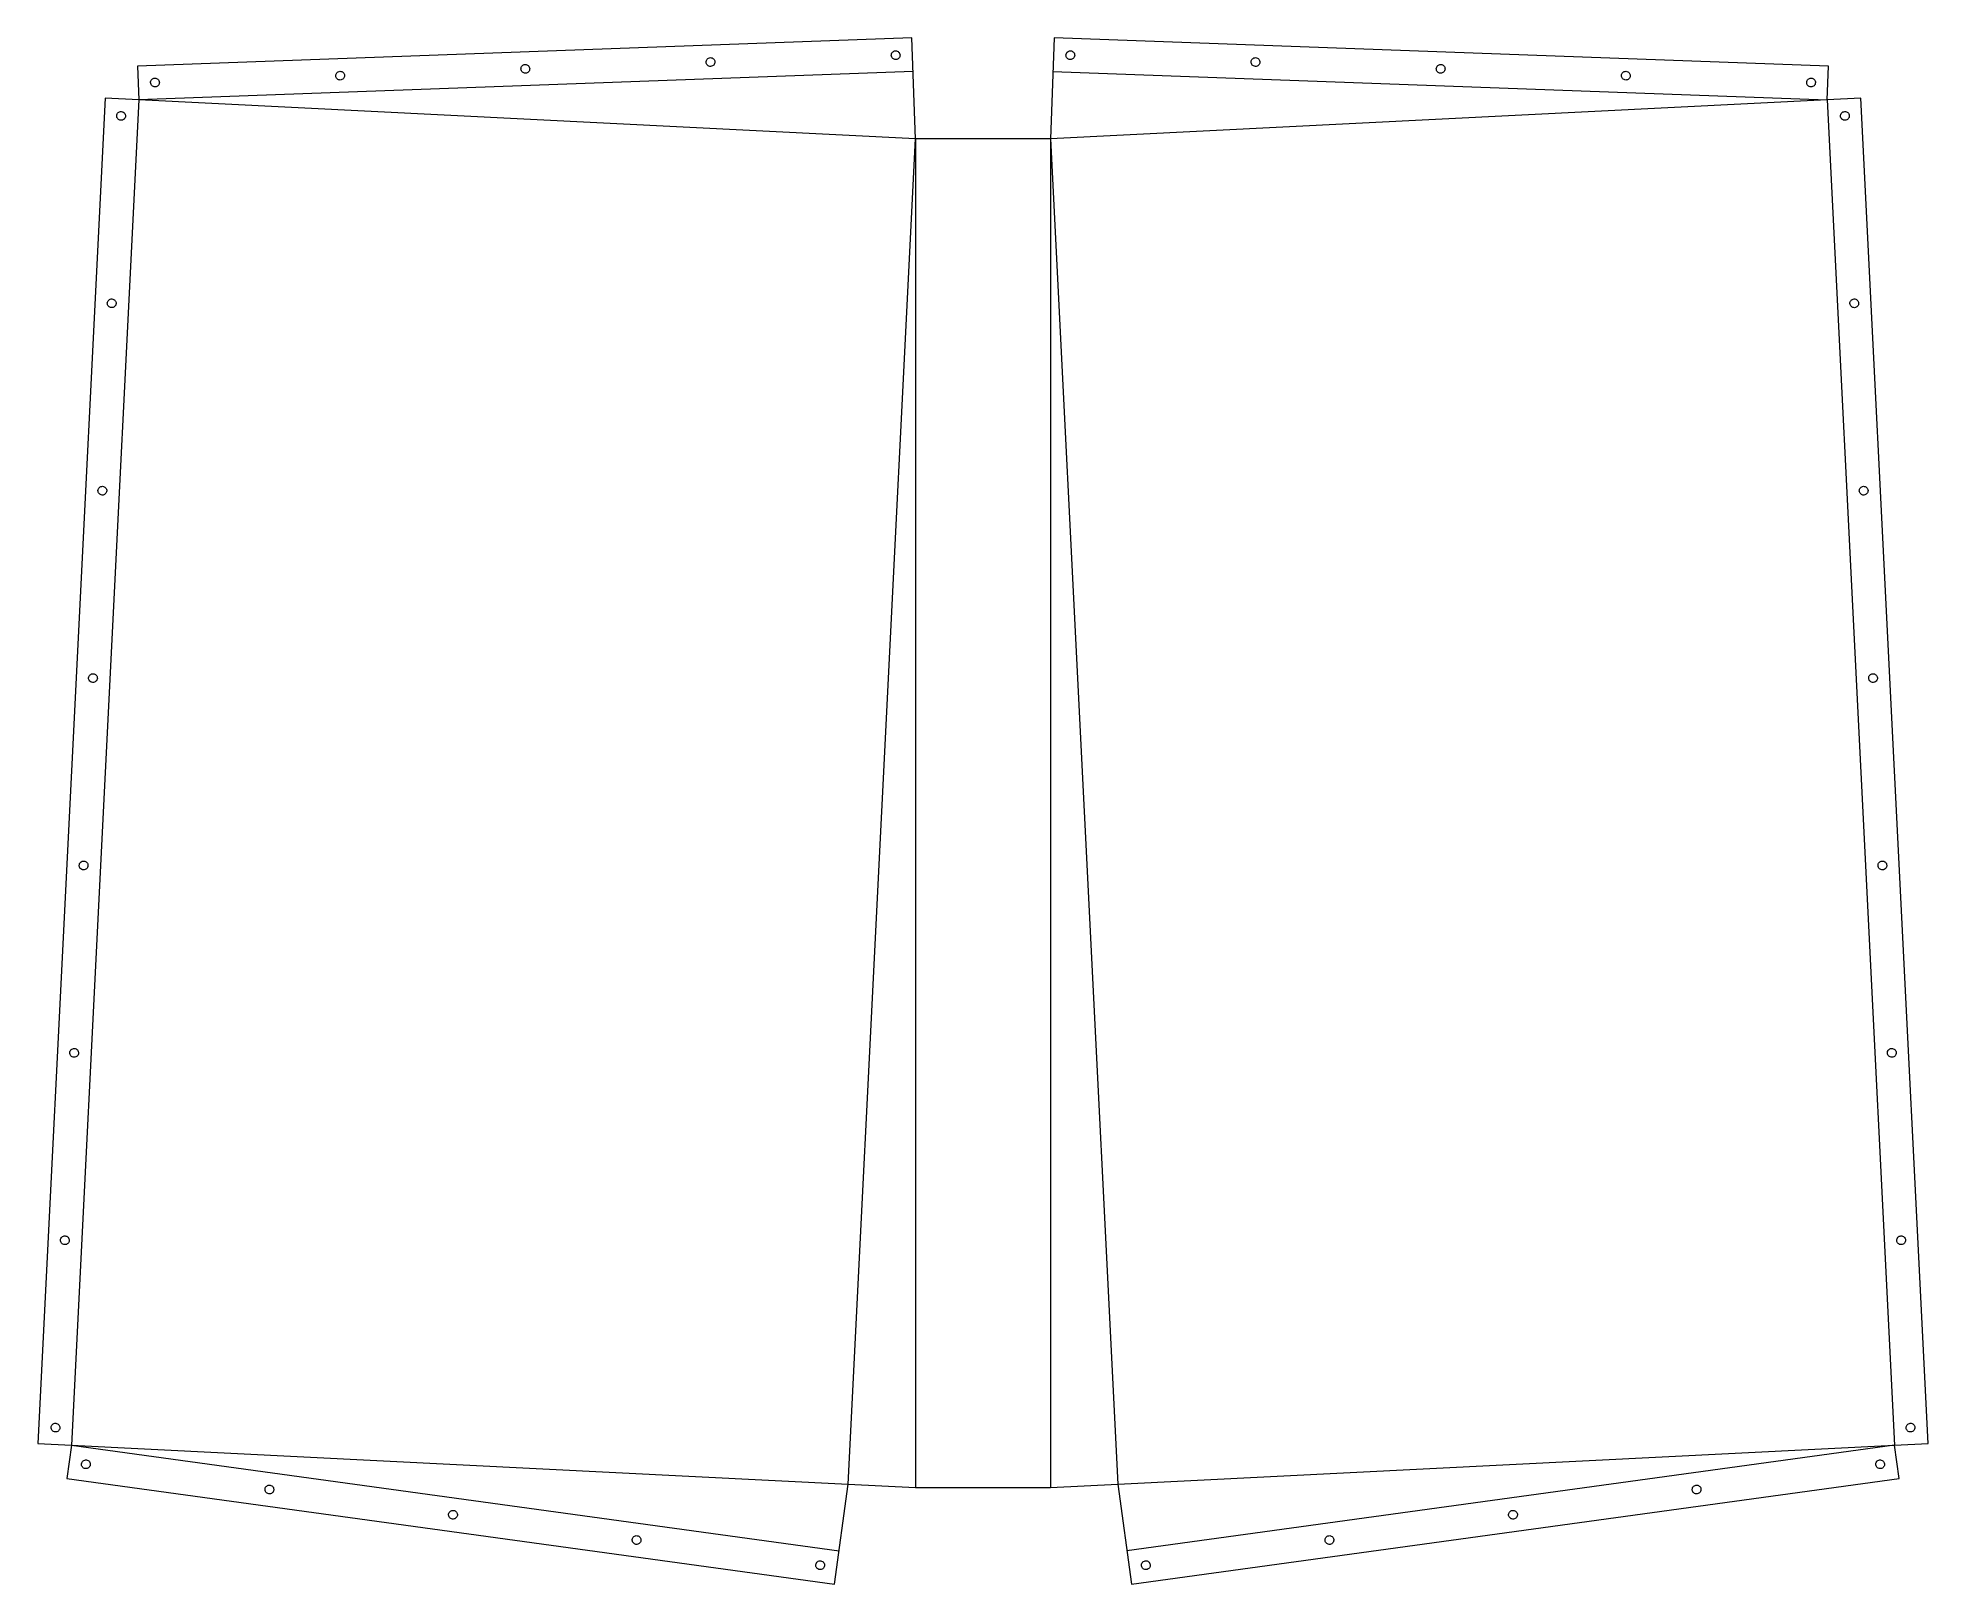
# Model space of a CAD drawing. Header units: inches. Extents: x -22.1 to 22.1, y -18.1 to 18.1.
import ezdxf

# ---------------------------------------------------------------- set-up
doc = ezdxf.new("R2010")
doc.units = ezdxf.units.IN
doc.header["$MEASUREMENT"] = 0
doc.layers.add('Layer 1', color=7, linetype='Continuous')

msp = doc.modelspace()

# ---------------------------------------------------------------- linework, layer by layer
at = {"layer": 'Layer 1', "color": 250, "lineweight": 18}
for points in [[(-19.733, 16.627), (-20.519, 16.666), (-22.092, -14.791), (-21.305, -14.83), (-21.413, -15.61), (-3.471, -18.078), (-3.15, -15.738), (-1.577, -15.816), (1.573, -15.816), (3.146, -15.738), (3.468, -18.078), (21.409, -15.61), (21.302, -14.83), (22.088, -14.791), (20.515, 16.666), (19.729, 16.627), (19.758, 17.414), (1.66, 18.08), (1.573, 15.719), (-1.577, 15.719), (-1.664, 18.08), (-19.762, 17.414), (-19.733, 16.627)], [(-2.046, 17.774), (-2.026, 17.773), (-2.006, 17.767), (-1.988, 17.759), (-1.973, 17.747), (-1.96, 17.732), (-1.95, 17.715), (-1.943, 17.696), (-1.94, 17.675), (-1.942, 17.655), (-1.947, 17.635), (-1.956, 17.618), (-1.968, 17.602), (-1.982, 17.589), (-1.999, 17.579), (-2.018, 17.572), (-2.039, 17.569), (-2.059, 17.571), (-2.079, 17.576), (-2.097, 17.585), (-2.112, 17.597), (-2.125, 17.611), (-2.135, 17.628), (-2.142, 17.647), (-2.145, 17.668), (-2.143, 17.689), (-2.138, 17.708), (-2.129, 17.726), (-2.117, 17.741), (-2.103, 17.754), (-2.086, 17.765), (-2.067, 17.771), (-2.046, 17.774)], [(2.043, 17.774), (2.063, 17.771), (2.082, 17.765), (2.099, 17.754), (2.114, 17.741), (2.126, 17.726), (2.134, 17.708), (2.14, 17.689), (2.141, 17.668), (2.138, 17.647), (2.132, 17.628), (2.121, 17.611), (2.108, 17.597), (2.093, 17.585), (2.075, 17.576), (2.056, 17.571), (2.035, 17.569), (2.014, 17.572), (1.995, 17.579), (1.978, 17.589), (1.964, 17.602), (1.952, 17.618), (1.943, 17.635), (1.938, 17.655), (1.936, 17.676), (1.939, 17.696), (1.946, 17.715), (1.956, 17.732), (1.969, 17.747), (1.985, 17.759), (2.002, 17.767), (2.022, 17.773), (2.043, 17.774)], [(-15.03, 17.296), (-15.009, 17.295), (-14.989, 17.29), (-14.972, 17.281), (-14.956, 17.269), (-14.943, 17.254), (-14.933, 17.237), (-14.926, 17.218), (-14.924, 17.198), (-14.925, 17.177), (-14.93, 17.158), (-14.939, 17.14), (-14.951, 17.124), (-14.966, 17.111), (-14.983, 17.101), (-15.002, 17.095), (-15.022, 17.092), (-15.043, 17.093), (-15.062, 17.098), (-15.08, 17.107), (-15.096, 17.119), (-15.109, 17.134), (-15.119, 17.151), (-15.125, 17.17), (-15.128, 17.19), (-15.127, 17.211), (-15.122, 17.23), (-15.113, 17.248), (-15.101, 17.264), (-15.086, 17.277), (-15.069, 17.287), (-15.05, 17.293), (-15.03, 17.296)], [(-10.702, 17.455), (-10.681, 17.454), (-10.662, 17.449), (-10.644, 17.44), (-10.628, 17.428), (-10.615, 17.413), (-10.605, 17.396), (-10.599, 17.377), (-10.596, 17.357), (-10.597, 17.336), (-10.602, 17.317), (-10.611, 17.299), (-10.623, 17.283), (-10.638, 17.27), (-10.655, 17.26), (-10.674, 17.254), (-10.694, 17.251), (-10.715, 17.252), (-10.734, 17.257), (-10.752, 17.266), (-10.768, 17.278), (-10.781, 17.293), (-10.791, 17.31), (-10.798, 17.329), (-10.8, 17.349), (-10.799, 17.37), (-10.794, 17.389), (-10.785, 17.407), (-10.773, 17.423), (-10.758, 17.436), (-10.741, 17.446), (-10.722, 17.453), (-10.702, 17.455)], [(-6.374, 17.615), (-6.353, 17.613), (-6.334, 17.608), (-6.316, 17.599), (-6.301, 17.587), (-6.288, 17.573), (-6.277, 17.556), (-6.271, 17.537), (-6.268, 17.516), (-6.269, 17.495), (-6.275, 17.476), (-6.283, 17.458), (-6.295, 17.443), (-6.31, 17.43), (-6.327, 17.42), (-6.346, 17.413), (-6.367, 17.41), (-6.387, 17.411), (-6.407, 17.417), (-6.424, 17.425), (-6.44, 17.437), (-6.453, 17.452), (-6.463, 17.469), (-6.47, 17.488), (-6.473, 17.509), (-6.471, 17.529), (-6.466, 17.549), (-6.457, 17.566), (-6.445, 17.582), (-6.431, 17.595), (-6.414, 17.605), (-6.395, 17.612), (-6.374, 17.615)], [(6.37, 17.615), (6.391, 17.612), (6.41, 17.605), (6.427, 17.595), (6.442, 17.582), (6.453, 17.566), (6.462, 17.549), (6.468, 17.529), (6.469, 17.509), (6.466, 17.488), (6.459, 17.469), (6.449, 17.452), (6.436, 17.437), (6.421, 17.425), (6.403, 17.417), (6.383, 17.411), (6.363, 17.41), (6.342, 17.413), (6.323, 17.42), (6.306, 17.43), (6.292, 17.443), (6.28, 17.458), (6.271, 17.476), (6.266, 17.495), (6.264, 17.516), (6.267, 17.537), (6.274, 17.556), (6.284, 17.573), (6.297, 17.587), (6.312, 17.599), (6.33, 17.608), (6.35, 17.613), (6.37, 17.615)], [(10.698, 17.455), (10.719, 17.453), (10.738, 17.446), (10.755, 17.436), (10.769, 17.423), (10.781, 17.407), (10.79, 17.389), (10.795, 17.37), (10.797, 17.349), (10.794, 17.329), (10.787, 17.31), (10.777, 17.293), (10.764, 17.278), (10.748, 17.266), (10.731, 17.257), (10.711, 17.252), (10.691, 17.251), (10.67, 17.254), (10.651, 17.26), (10.634, 17.27), (10.619, 17.283), (10.607, 17.299), (10.599, 17.317), (10.593, 17.336), (10.592, 17.357), (10.595, 17.377), (10.601, 17.396), (10.612, 17.413), (10.625, 17.428), (10.64, 17.44), (10.658, 17.449), (10.677, 17.454), (10.698, 17.455)], [(15.026, 17.296), (15.046, 17.293), (15.065, 17.287), (15.082, 17.277), (15.097, 17.264), (15.109, 17.248), (15.118, 17.23), (15.123, 17.211), (15.124, 17.19), (15.121, 17.17), (15.115, 17.151), (15.105, 17.134), (15.092, 17.119), (15.076, 17.107), (15.058, 17.098), (15.039, 17.093), (15.018, 17.092), (14.998, 17.095), (14.979, 17.101), (14.962, 17.111), (14.947, 17.124), (14.935, 17.14), (14.926, 17.158), (14.921, 17.177), (14.92, 17.198), (14.923, 17.218), (14.929, 17.237), (14.939, 17.254), (14.952, 17.269), (14.968, 17.281), (14.986, 17.29), (15.005, 17.295), (15.026, 17.296)], [(-19.357, 17.137), (-19.337, 17.136), (-19.317, 17.13), (-19.3, 17.122), (-19.284, 17.11), (-19.271, 17.095), (-19.261, 17.078), (-19.254, 17.059), (-19.251, 17.038), (-19.253, 17.018), (-19.258, 16.998), (-19.267, 16.981), (-19.279, 16.965), (-19.293, 16.952), (-19.31, 16.942), (-19.329, 16.935), (-19.35, 16.932), (-19.371, 16.934), (-19.39, 16.939), (-19.408, 16.948), (-19.423, 16.96), (-19.436, 16.974), (-19.446, 16.991), (-19.453, 17.01), (-19.456, 17.031), (-19.455, 17.052), (-19.449, 17.071), (-19.441, 17.089), (-19.429, 17.104), (-19.414, 17.117), (-19.397, 17.127), (-19.378, 17.134), (-19.357, 17.137)], [(19.354, 17.137), (19.374, 17.134), (19.393, 17.127), (19.41, 17.117), (19.425, 17.104), (19.437, 17.089), (19.446, 17.071), (19.451, 17.052), (19.452, 17.031), (19.449, 17.01), (19.443, 16.991), (19.433, 16.974), (19.42, 16.96), (19.404, 16.948), (19.386, 16.939), (19.367, 16.934), (19.346, 16.932), (19.326, 16.935), (19.307, 16.942), (19.289, 16.952), (19.275, 16.965), (19.263, 16.981), (19.254, 16.998), (19.249, 17.018), (19.248, 17.038), (19.25, 17.059), (19.257, 17.078), (19.267, 17.095), (19.28, 17.11), (19.296, 17.122), (19.313, 17.13), (19.333, 17.136), (19.354, 17.137)], [(-20.248, 16.258), (-20.245, 16.279), (-20.238, 16.298), (-20.227, 16.315), (-20.214, 16.329), (-20.198, 16.341), (-20.181, 16.349), (-20.161, 16.354), (-20.14, 16.355), (-20.12, 16.352), (-20.101, 16.345), (-20.084, 16.335), (-20.07, 16.322), (-20.058, 16.306), (-20.049, 16.288), (-20.044, 16.269), (-20.043, 16.248), (-20.046, 16.228), (-20.053, 16.209), (-20.064, 16.192), (-20.077, 16.177), (-20.093, 16.166), (-20.11, 16.157), (-20.13, 16.152), (-20.151, 16.151), (-20.171, 16.154), (-20.19, 16.161), (-20.207, 16.171), (-20.221, 16.185), (-20.233, 16.2), (-20.242, 16.218), (-20.247, 16.238), (-20.248, 16.258)], [(20.039, 16.248), (20.04, 16.269), (20.045, 16.288), (20.054, 16.306), (20.066, 16.322), (20.08, 16.335), (20.097, 16.345), (20.116, 16.352), (20.137, 16.355), (20.157, 16.354), (20.177, 16.349), (20.195, 16.341), (20.21, 16.329), (20.224, 16.315), (20.234, 16.298), (20.241, 16.279), (20.244, 16.258), (20.243, 16.238), (20.238, 16.218), (20.229, 16.2), (20.218, 16.185), (20.203, 16.171), (20.186, 16.161), (20.167, 16.154), (20.147, 16.151), (20.126, 16.152), (20.107, 16.157), (20.089, 16.166), (20.073, 16.177), (20.06, 16.192), (20.049, 16.209), (20.042, 16.228), (20.039, 16.248)], [(-20.467, 11.877), (-20.464, 11.897), (-20.457, 11.916), (-20.446, 11.933), (-20.433, 11.948), (-20.417, 11.959), (-20.4, 11.968), (-20.38, 11.973), (-20.359, 11.974), (-20.339, 11.971), (-20.32, 11.964), (-20.303, 11.954), (-20.289, 11.94), (-20.277, 11.925), (-20.268, 11.907), (-20.263, 11.887), (-20.262, 11.867), (-20.265, 11.846), (-20.272, 11.827), (-20.283, 11.81), (-20.296, 11.796), (-20.312, 11.784), (-20.329, 11.776), (-20.349, 11.771), (-20.37, 11.77), (-20.39, 11.773), (-20.409, 11.78), (-20.426, 11.79), (-20.44, 11.803), (-20.452, 11.819), (-20.461, 11.837), (-20.466, 11.856), (-20.467, 11.877)], [(20.259, 11.867), (20.26, 11.887), (20.265, 11.907), (20.273, 11.925), (20.285, 11.94), (20.299, 11.954), (20.316, 11.964), (20.335, 11.971), (20.356, 11.974), (20.376, 11.973), (20.396, 11.968), (20.414, 11.959), (20.429, 11.948), (20.443, 11.933), (20.453, 11.916), (20.46, 11.897), (20.463, 11.877), (20.462, 11.856), (20.457, 11.837), (20.448, 11.819), (20.437, 11.803), (20.422, 11.79), (20.405, 11.78), (20.386, 11.773), (20.366, 11.769), (20.345, 11.771), (20.326, 11.776), (20.308, 11.784), (20.292, 11.796), (20.279, 11.81), (20.269, 11.827), (20.262, 11.846), (20.259, 11.867)], [(-20.686, 7.495), (-20.683, 7.516), (-20.676, 7.535), (-20.665, 7.552), (-20.652, 7.566), (-20.637, 7.578), (-20.619, 7.586), (-20.599, 7.591), (-20.578, 7.592), (-20.558, 7.589), (-20.539, 7.582), (-20.522, 7.572), (-20.508, 7.559), (-20.496, 7.543), (-20.487, 7.525), (-20.482, 7.506), (-20.481, 7.485), (-20.484, 7.465), (-20.491, 7.446), (-20.502, 7.429), (-20.515, 7.414), (-20.531, 7.403), (-20.548, 7.394), (-20.568, 7.389), (-20.589, 7.388), (-20.609, 7.391), (-20.628, 7.398), (-20.645, 7.408), (-20.659, 7.422), (-20.671, 7.437), (-20.68, 7.455), (-20.685, 7.475), (-20.686, 7.495)], [(20.478, 7.485), (20.479, 7.506), (20.484, 7.525), (20.492, 7.543), (20.504, 7.559), (20.518, 7.572), (20.535, 7.582), (20.554, 7.589), (20.575, 7.592), (20.595, 7.591), (20.615, 7.586), (20.633, 7.578), (20.649, 7.566), (20.662, 7.552), (20.672, 7.535), (20.679, 7.516), (20.682, 7.495), (20.681, 7.475), (20.676, 7.455), (20.668, 7.437), (20.656, 7.422), (20.641, 7.408), (20.624, 7.398), (20.605, 7.391), (20.585, 7.388), (20.564, 7.389), (20.545, 7.394), (20.527, 7.403), (20.511, 7.414), (20.498, 7.429), (20.488, 7.446), (20.481, 7.465), (20.478, 7.485)], [(-20.905, 3.114), (-20.902, 3.134), (-20.895, 3.153), (-20.885, 3.17), (-20.871, 3.185), (-20.856, 3.196), (-20.838, 3.205), (-20.818, 3.21), (-20.798, 3.211), (-20.777, 3.208), (-20.758, 3.201), (-20.741, 3.191), (-20.727, 3.177), (-20.715, 3.162), (-20.706, 3.144), (-20.701, 3.124), (-20.7, 3.104), (-20.704, 3.083), (-20.71, 3.064), (-20.721, 3.047), (-20.734, 3.033), (-20.75, 3.021), (-20.768, 3.013), (-20.787, 3.008), (-20.808, 3.007), (-20.828, 3.01), (-20.847, 3.017), (-20.864, 3.027), (-20.879, 3.04), (-20.89, 3.056), (-20.899, 3.074), (-20.904, 3.093), (-20.905, 3.114)], [(20.697, 3.104), (20.698, 3.124), (20.703, 3.144), (20.711, 3.162), (20.723, 3.177), (20.737, 3.191), (20.754, 3.201), (20.773, 3.208), (20.794, 3.211), (20.814, 3.21), (20.834, 3.205), (20.852, 3.196), (20.868, 3.185), (20.881, 3.17), (20.891, 3.153), (20.898, 3.134), (20.901, 3.114), (20.9, 3.093), (20.895, 3.074), (20.887, 3.056), (20.875, 3.04), (20.86, 3.027), (20.843, 3.017), (20.824, 3.01), (20.804, 3.007), (20.783, 3.008), (20.764, 3.013), (20.746, 3.021), (20.73, 3.033), (20.717, 3.047), (20.707, 3.064), (20.7, 3.083), (20.697, 3.104)], [(-21.124, -1.268), (-21.121, -1.247), (-21.114, -1.228), (-21.104, -1.211), (-21.09, -1.197), (-21.075, -1.185), (-21.057, -1.176), (-21.037, -1.171), (-21.017, -1.17), (-20.996, -1.174), (-20.977, -1.18), (-20.96, -1.191), (-20.946, -1.204), (-20.934, -1.22), (-20.926, -1.238), (-20.921, -1.257), (-20.919, -1.278), (-20.923, -1.298), (-20.93, -1.317), (-20.94, -1.334), (-20.953, -1.349), (-20.969, -1.36), (-20.987, -1.369), (-21.006, -1.374), (-21.027, -1.375), (-21.047, -1.372), (-21.066, -1.365), (-21.083, -1.355), (-21.098, -1.341), (-21.109, -1.326), (-21.118, -1.308), (-21.123, -1.288), (-21.124, -1.268)], [(20.916, -1.278), (20.917, -1.257), (20.922, -1.238), (20.93, -1.22), (20.942, -1.204), (20.957, -1.191), (20.973, -1.18), (20.992, -1.174), (21.013, -1.17), (21.034, -1.171), (21.053, -1.176), (21.071, -1.185), (21.087, -1.197), (21.1, -1.211), (21.11, -1.228), (21.117, -1.247), (21.12, -1.268), (21.119, -1.288), (21.114, -1.308), (21.106, -1.326), (21.094, -1.341), (21.079, -1.355), (21.062, -1.365), (21.044, -1.372), (21.023, -1.375), (21.002, -1.374), (20.983, -1.369), (20.965, -1.36), (20.949, -1.349), (20.936, -1.334), (20.926, -1.317), (20.919, -1.298), (20.916, -1.278)], [(-21.343, -5.649), (-21.34, -5.629), (-21.333, -5.61), (-21.323, -5.593), (-21.309, -5.578), (-21.294, -5.567), (-21.276, -5.558), (-21.256, -5.553), (-21.236, -5.552), (-21.215, -5.555), (-21.196, -5.562), (-21.179, -5.572), (-21.165, -5.585), (-21.153, -5.601), (-21.145, -5.619), (-21.14, -5.639), (-21.139, -5.659), (-21.142, -5.68), (-21.149, -5.699), (-21.159, -5.716), (-21.172, -5.73), (-21.188, -5.742), (-21.206, -5.75), (-21.225, -5.755), (-21.246, -5.756), (-21.266, -5.753), (-21.285, -5.746), (-21.302, -5.736), (-21.317, -5.723), (-21.328, -5.707), (-21.337, -5.689), (-21.342, -5.67), (-21.343, -5.649)], [(21.135, -5.659), (21.136, -5.639), (21.141, -5.619), (21.149, -5.601), (21.161, -5.585), (21.176, -5.572), (21.192, -5.562), (21.211, -5.555), (21.232, -5.552), (21.253, -5.553), (21.272, -5.558), (21.29, -5.567), (21.306, -5.578), (21.319, -5.593), (21.329, -5.61), (21.336, -5.629), (21.339, -5.649), (21.338, -5.67), (21.333, -5.689), (21.325, -5.707), (21.313, -5.723), (21.298, -5.736), (21.282, -5.746), (21.263, -5.753), (21.242, -5.756), (21.221, -5.755), (21.202, -5.75), (21.184, -5.742), (21.168, -5.73), (21.155, -5.716), (21.145, -5.699), (21.138, -5.68), (21.135, -5.659)], [(-21.562, -10.031), (-21.559, -10.01), (-21.552, -9.991), (-21.542, -9.974), (-21.529, -9.96), (-21.513, -9.948), (-21.495, -9.939), (-21.475, -9.934), (-21.455, -9.933), (-21.434, -9.937), (-21.415, -9.943), (-21.398, -9.954), (-21.384, -9.967), (-21.372, -9.983), (-21.364, -10.001), (-21.359, -10.02), (-21.358, -10.041), (-21.361, -10.061), (-21.368, -10.08), (-21.378, -10.097), (-21.391, -10.112), (-21.407, -10.123), (-21.425, -10.132), (-21.444, -10.137), (-21.465, -10.138), (-21.485, -10.135), (-21.504, -10.128), (-21.521, -10.118), (-21.536, -10.104), (-21.548, -10.089), (-21.556, -10.071), (-21.561, -10.051), (-21.562, -10.031)], [(21.354, -10.041), (21.355, -10.02), (21.36, -10.001), (21.368, -9.983), (21.38, -9.967), (21.395, -9.954), (21.412, -9.943), (21.431, -9.937), (21.451, -9.933), (21.472, -9.934), (21.491, -9.939), (21.509, -9.948), (21.525, -9.96), (21.538, -9.974), (21.548, -9.991), (21.555, -10.01), (21.558, -10.031), (21.557, -10.051), (21.552, -10.071), (21.544, -10.089), (21.532, -10.104), (21.517, -10.118), (21.501, -10.128), (21.482, -10.135), (21.461, -10.138), (21.441, -10.137), (21.421, -10.132), (21.403, -10.123), (21.387, -10.112), (21.374, -10.097), (21.364, -10.08), (21.357, -10.061), (21.354, -10.041)], [(-21.781, -14.412), (-21.778, -14.391), (-21.771, -14.373), (-21.761, -14.356), (-21.748, -14.341), (-21.732, -14.329), (-21.714, -14.321), (-21.695, -14.316), (-21.674, -14.315), (-21.653, -14.318), (-21.634, -14.325), (-21.618, -14.335), (-21.603, -14.348), (-21.591, -14.364), (-21.583, -14.382), (-21.578, -14.401), (-21.577, -14.422), (-21.58, -14.443), (-21.587, -14.462), (-21.597, -14.478), (-21.61, -14.493), (-21.626, -14.505), (-21.644, -14.513), (-21.663, -14.518), (-21.684, -14.519), (-21.705, -14.516), (-21.723, -14.509), (-21.74, -14.499), (-21.755, -14.486), (-21.767, -14.47), (-21.775, -14.452), (-21.78, -14.433), (-21.781, -14.412)], [(21.573, -14.422), (21.574, -14.401), (21.579, -14.382), (21.588, -14.364), (21.599, -14.348), (21.614, -14.335), (21.631, -14.325), (21.65, -14.318), (21.67, -14.315), (21.691, -14.316), (21.71, -14.321), (21.728, -14.329), (21.744, -14.341), (21.757, -14.356), (21.767, -14.373), (21.774, -14.391), (21.778, -14.412), (21.776, -14.433), (21.771, -14.452), (21.763, -14.47), (21.751, -14.486), (21.737, -14.499), (21.72, -14.509), (21.701, -14.516), (21.68, -14.519), (21.66, -14.518), (21.64, -14.513), (21.622, -14.505), (21.607, -14.493), (21.593, -14.478), (21.583, -14.462), (21.576, -14.443), (21.573, -14.422)], [(-20.955, -15.172), (-20.935, -15.177), (-20.917, -15.186), (-20.901, -15.197), (-20.887, -15.212), (-20.877, -15.229), (-20.87, -15.247), (-20.867, -15.267), (-20.868, -15.288), (-20.872, -15.308), (-20.881, -15.326), (-20.893, -15.342), (-20.907, -15.355), (-20.924, -15.366), (-20.942, -15.373), (-20.962, -15.376), (-20.983, -15.375), (-21.003, -15.37), (-21.021, -15.362), (-21.037, -15.35), (-21.051, -15.335), (-21.061, -15.319), (-21.068, -15.3), (-21.071, -15.28), (-21.07, -15.26), (-21.066, -15.24), (-21.057, -15.221), (-21.045, -15.205), (-21.031, -15.192), (-21.014, -15.182), (-20.996, -15.175), (-20.976, -15.171), (-20.955, -15.172)], [(20.951, -15.172), (20.972, -15.171), (20.992, -15.175), (21.01, -15.182), (21.027, -15.192), (21.042, -15.205), (21.053, -15.221), (21.062, -15.24), (21.067, -15.26), (21.067, -15.28), (21.064, -15.3), (21.057, -15.319), (21.047, -15.335), (21.034, -15.35), (21.018, -15.362), (20.999, -15.37), (20.979, -15.375), (20.958, -15.376), (20.939, -15.373), (20.92, -15.366), (20.903, -15.355), (20.889, -15.342), (20.877, -15.326), (20.869, -15.308), (20.864, -15.288), (20.863, -15.267), (20.866, -15.247), (20.873, -15.229), (20.884, -15.212), (20.897, -15.197), (20.913, -15.186), (20.931, -15.177), (20.951, -15.172)], [(-16.665, -15.762), (-16.645, -15.767), (-16.626, -15.776), (-16.61, -15.788), (-16.597, -15.802), (-16.587, -15.819), (-16.58, -15.837), (-16.577, -15.857), (-16.577, -15.878), (-16.582, -15.898), (-16.591, -15.916), (-16.602, -15.932), (-16.617, -15.945), (-16.634, -15.956), (-16.652, -15.963), (-16.672, -15.966), (-16.693, -15.965), (-16.713, -15.96), (-16.731, -15.952), (-16.747, -15.94), (-16.76, -15.926), (-16.771, -15.909), (-16.778, -15.89), (-16.781, -15.871), (-16.78, -15.85), (-16.775, -15.83), (-16.767, -15.811), (-16.755, -15.796), (-16.741, -15.782), (-16.724, -15.772), (-16.705, -15.765), (-16.685, -15.762), (-16.665, -15.762)], [(16.661, -15.762), (16.682, -15.762), (16.702, -15.765), (16.72, -15.772), (16.737, -15.782), (16.751, -15.796), (16.763, -15.811), (16.771, -15.83), (16.776, -15.85), (16.777, -15.871), (16.774, -15.89), (16.767, -15.909), (16.757, -15.926), (16.743, -15.94), (16.727, -15.952), (16.709, -15.96), (16.689, -15.965), (16.668, -15.966), (16.648, -15.963), (16.63, -15.956), (16.613, -15.945), (16.599, -15.932), (16.587, -15.916), (16.578, -15.898), (16.574, -15.878), (16.573, -15.857), (16.576, -15.837), (16.583, -15.819), (16.593, -15.802), (16.607, -15.788), (16.623, -15.776), (16.641, -15.767), (16.661, -15.762)], [(-12.374, -16.353), (-12.354, -16.357), (-12.336, -16.366), (-12.32, -16.378), (-12.307, -16.392), (-12.297, -16.409), (-12.29, -16.427), (-12.286, -16.447), (-12.287, -16.468), (-12.292, -16.488), (-12.3, -16.506), (-12.312, -16.522), (-12.327, -16.536), (-12.343, -16.546), (-12.362, -16.553), (-12.382, -16.556), (-12.402, -16.555), (-12.423, -16.55), (-12.441, -16.542), (-12.457, -16.53), (-12.47, -16.516), (-12.48, -16.499), (-12.487, -16.481), (-12.491, -16.461), (-12.49, -16.44), (-12.485, -16.42), (-12.476, -16.402), (-12.465, -16.386), (-12.45, -16.372), (-12.434, -16.362), (-12.415, -16.355), (-12.395, -16.352), (-12.374, -16.353)], [(12.371, -16.353), (12.392, -16.352), (12.411, -16.355), (12.43, -16.362), (12.447, -16.372), (12.461, -16.386), (12.473, -16.402), (12.481, -16.42), (12.486, -16.44), (12.487, -16.461), (12.484, -16.481), (12.477, -16.499), (12.466, -16.516), (12.453, -16.53), (12.437, -16.542), (12.419, -16.55), (12.399, -16.555), (12.378, -16.556), (12.358, -16.553), (12.339, -16.546), (12.323, -16.536), (12.308, -16.522), (12.297, -16.506), (12.288, -16.488), (12.283, -16.468), (12.282, -16.447), (12.286, -16.427), (12.293, -16.409), (12.303, -16.392), (12.316, -16.378), (12.332, -16.366), (12.351, -16.357), (12.371, -16.353)], [(-8.084, -16.943), (-8.064, -16.948), (-8.046, -16.956), (-8.03, -16.968), (-8.017, -16.982), (-8.006, -16.999), (-7.999, -17.017), (-7.996, -17.037), (-7.997, -17.058), (-8.002, -17.078), (-8.01, -17.096), (-8.022, -17.112), (-8.036, -17.126), (-8.053, -17.136), (-8.071, -17.143), (-8.091, -17.146), (-8.112, -17.146), (-8.132, -17.141), (-8.15, -17.132), (-8.166, -17.12), (-8.18, -17.106), (-8.19, -17.089), (-8.197, -17.071), (-8.2, -17.051), (-8.2, -17.03), (-8.195, -17.01), (-8.186, -16.992), (-8.174, -16.976), (-8.16, -16.963), (-8.143, -16.952), (-8.125, -16.945), (-8.105, -16.942), (-8.084, -16.943)], [(8.08, -16.943), (8.101, -16.942), (8.121, -16.945), (8.139, -16.952), (8.156, -16.963), (8.171, -16.976), (8.182, -16.992), (8.191, -17.01), (8.196, -17.03), (8.196, -17.051), (8.193, -17.071), (8.186, -17.089), (8.176, -17.106), (8.163, -17.12), (8.147, -17.132), (8.128, -17.141), (8.108, -17.146), (8.088, -17.146), (8.068, -17.143), (8.049, -17.136), (8.032, -17.126), (8.018, -17.112), (8.006, -17.096), (7.998, -17.078), (7.993, -17.058), (7.992, -17.037), (7.995, -17.017), (8.002, -16.999), (8.013, -16.982), (8.026, -16.968), (8.042, -16.956), (8.06, -16.948), (8.08, -16.943)], [(-3.794, -17.533), (-3.774, -17.538), (-3.755, -17.546), (-3.74, -17.558), (-3.726, -17.572), (-3.716, -17.589), (-3.709, -17.608), (-3.706, -17.627), (-3.706, -17.648), (-3.711, -17.668), (-3.72, -17.687), (-3.732, -17.703), (-3.746, -17.716), (-3.763, -17.726), (-3.781, -17.733), (-3.801, -17.736), (-3.822, -17.736), (-3.842, -17.731), (-3.86, -17.722), (-3.876, -17.711), (-3.889, -17.696), (-3.9, -17.679), (-3.907, -17.661), (-3.91, -17.641), (-3.909, -17.62), (-3.904, -17.6), (-3.896, -17.582), (-3.884, -17.566), (-3.87, -17.553), (-3.853, -17.542), (-3.834, -17.535), (-3.815, -17.532), (-3.794, -17.533)], [(3.79, -17.533), (3.811, -17.532), (3.831, -17.535), (3.849, -17.542), (3.866, -17.553), (3.88, -17.566), (3.892, -17.582), (3.901, -17.6), (3.905, -17.62), (3.906, -17.641), (3.903, -17.661), (3.896, -17.679), (3.886, -17.696), (3.872, -17.711), (3.856, -17.722), (3.838, -17.731), (3.818, -17.736), (3.797, -17.736), (3.777, -17.733), (3.759, -17.726), (3.742, -17.716), (3.728, -17.703), (3.716, -17.687), (3.708, -17.668), (3.703, -17.648), (3.702, -17.627), (3.705, -17.608), (3.712, -17.589), (3.722, -17.572), (3.736, -17.558), (3.752, -17.546), (3.77, -17.538), (3.79, -17.533)]]:
    msp.add_lwpolyline(points, close=True, dxfattribs=at)
for points in [[(-1.635, 17.293), (-19.733, 16.627), (-21.305, -14.83), (-3.364, -17.298)], [(1.631, 17.293), (19.729, 16.627), (21.302, -14.83), (3.36, -17.298)], [(-21.305, -14.83), (-3.15, -15.738), (-1.577, 15.719), (-19.733, 16.627)], [(19.729, 16.627), (1.573, 15.719), (3.146, -15.738), (21.302, -14.83)], [(-1.577, 15.719), (-1.577, -15.816)], [(1.573, 15.719), (1.573, -15.816)]]:
    msp.add_lwpolyline(points, dxfattribs=at)

doc.saveas('drawing.dxf')
